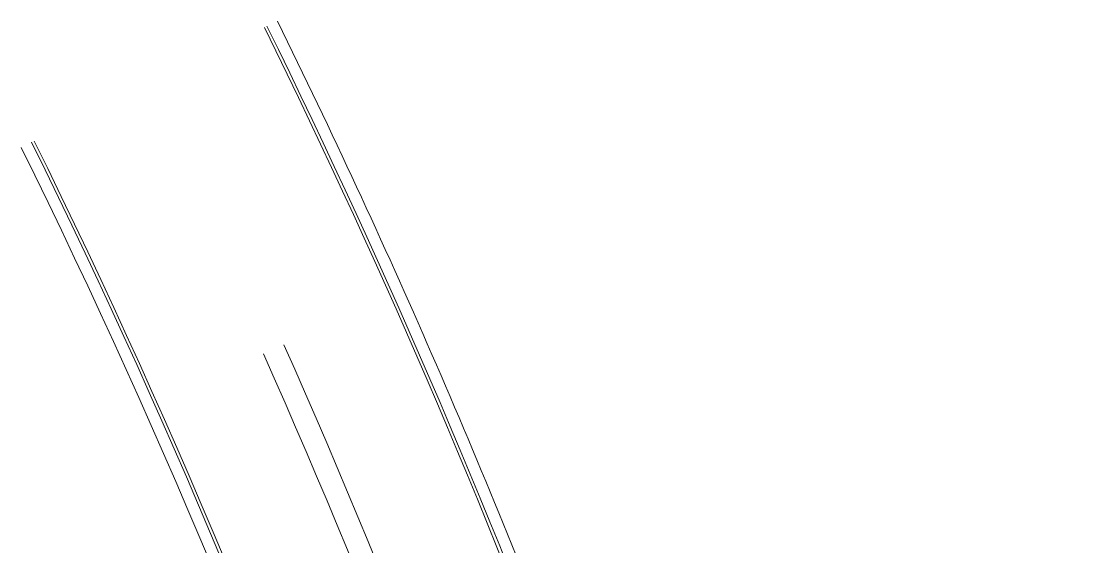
# Model space of a CAD drawing. Header units: millimetres. Extents: x 27228149 to 29012050, y 40856015 to 42918728.
# Drawn here: x 27254458 to 27382580, y 42855206 to 42918728 of the extents above; entities that cross this region are included whole.
import ezdxf

# ---------------------------------------------------------------- set-up
doc = ezdxf.new("R2010")
doc.units = ezdxf.units.MM
doc.header["$LTSCALE"] = 0.05
for name, color, linetype, lineweight in [('InnerEdge_NB', 7, 'Continuous', 0), ('InnerEdge_SB', 7, 'Continuous', 0), ('OuterEdge_NB', 7, 'Continuous', 0), ('OuterEdge_SB', 7, 'Continuous', 0), ('S-_WALLLBW-_E-', 40, 'Continuous', 13)]:
    doc.layers.add(name, color=color, linetype=linetype, lineweight=lineweight)

msp = doc.modelspace()

# ---------------------------------------------------------------- linework, layer by layer
at = {"layer": 'InnerEdge_NB'}
msp.add_lwpolyline([(27283724.5, 42878514.7, -0.05681569), (27345588.8, 42682480.7), (27368075.3, 42566916.3, 0.02637051), (27393633.3, 42464653, 0.04266183), (27458420.2, 42303807.1, 0.10756079), (27699785.7, 42006839.6, 0.02696897), (27783127.3, 41947329.2), (27839783.5, 41911319.6)], format="xyb", dxfattribs=at)
at = {"layer": 'InnerEdge_SB'}
msp.add_lwpolyline([(27370363.7, 42569291.8), (27348239.1, 42682996.3, 0.05681569), (27286190.8, 42879613.7)], format="xyb", dxfattribs=at)
at = {"layer": 'OuterEdge_NB'}
msp.add_arc((26454853.3, 42509161.6), 893291, 11.011006, 26.2492157, dxfattribs=at)
at = {"layer": 'OuterEdge_SB'}
msp.add_arc((26454853.3, 42509161.6), 924291, 13.8451623, 26.2492156, dxfattribs=at)
at = {"layer": 'S-_WALLLBW-_E-'}
for radius, start, end in [(926041, 20.7565674, 26.2492156), (924641, 13.8451623, 26.2492156), (891541, 11.011006, 26.2492157), (892941, 11.011006, 26.2492157)]:
    msp.add_arc((26454853.3, 42509161.6), radius, start, end, dxfattribs=at)

doc.saveas('drawing.dxf')
